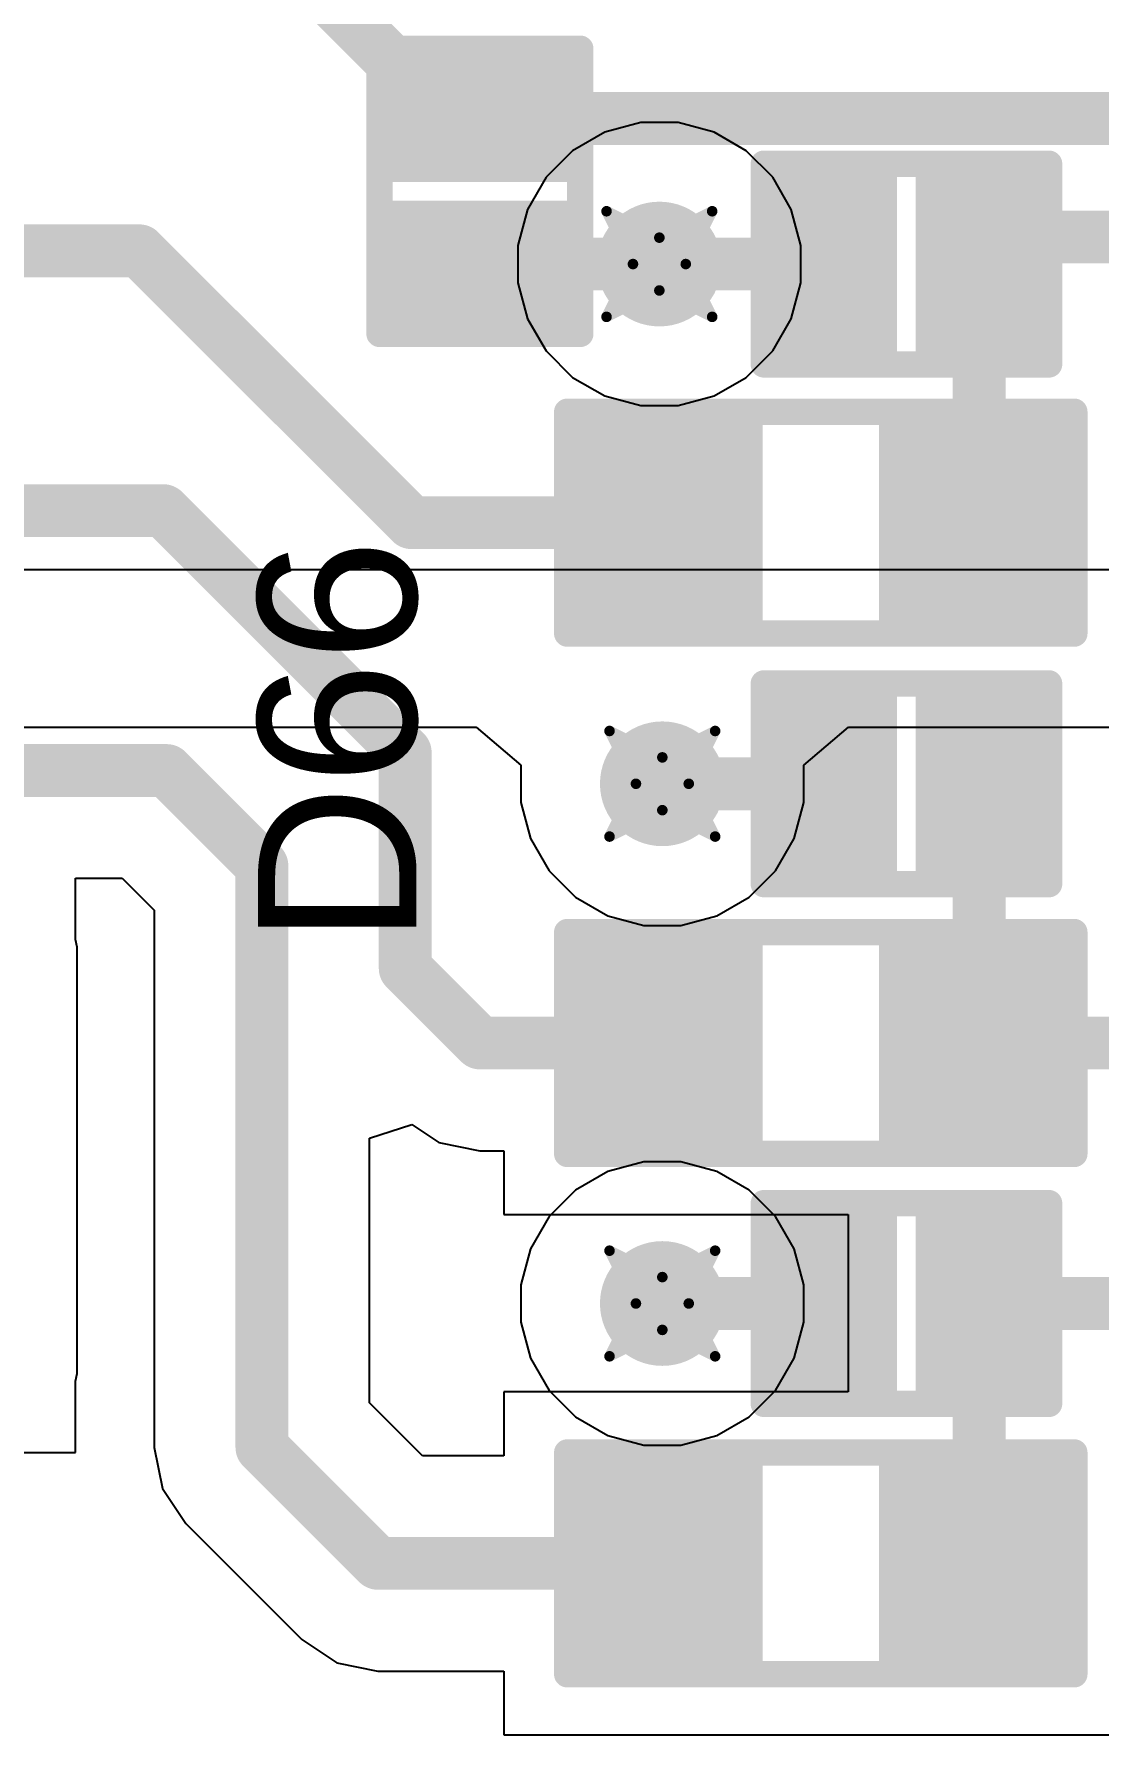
# Model space of a CAD drawing. Header units: inches. Extents: x -36 to 349, y -11 to 240.
# Drawn here: x 1.4 to 6.52, y 58.73 to 66.92 of the extents above; entities that cross this region are included whole.
import ezdxf

# ---------------------------------------------------------------- set-up
doc = ezdxf.new("R2010")
doc.units = ezdxf.units.IN
for name, color, linetype in [('Bottom Layer', 5, 'Continuous'), ('Drill Drawing', 1, 'Continuous'), ('Layer 1', 16, 'Continuous'), ('Layer 2', 76, 'Continuous'), ('Top Layer', 1, 'Continuous'), ('Top Overlay', 2, 'Continuous'), ('Top Paste', 8, 'Continuous'), ('Top Solder', 216, 'Continuous'), ('Via Holes', 16, 'Continuous')]:
    doc.layers.add(name, color=color, linetype=linetype)
doc.styles.add('Arial', font='', dxfattribs={"height": 0.2})
doc.styles.get('Arial').set_extended_font_data('Arial')

# ---------------------------------------------------------------- blocks, each defined once
blk = doc.blocks.new('R___0603_83')
at = {"layer": 'Top Layer'}
for points in [[(-0.381, 0.4445), (-0.381, -0.4445), (-1.143, -0.4445), (-1.143, 0.4445)], [(1.143, 0.4445), (1.143, -0.4445), (0.381, -0.4445), (0.381, 0.4445)]]:
    blk.add_hatch(color=1, dxfattribs=at).paths.add_polyline_path(points)
at = {"layer": 'Top Paste'}
for points in [[(-0.381, 0.4445), (-0.381, -0.4445), (-1.143, -0.4445), (-1.143, 0.4445)], [(1.143, 0.4445), (1.143, -0.4445), (0.381, -0.4445), (0.381, 0.4445)]]:
    blk.add_hatch(color=8, dxfattribs=at).paths.add_polyline_path(points)
at = {"layer": 'Top Solder'}
for points in [[(-0.2794, 0.5461), (-0.2794, -0.5461), (-1.2446, -0.5461), (-1.2446, 0.5461)], [(1.2446, 0.5461), (1.2446, -0.5461), (0.2794, -0.5461), (0.2794, 0.5461)]]:
    blk.add_hatch(color=216, dxfattribs=at).paths.add_polyline_path(points)
at = {"layer": 'Top Overlay'}
for points in [[(-1.2192, 0.5334, 0.127, 0.127, 0), (-1.2192, -0.5334, 0.127, 0.127, 0)], [(1.2192, 0.5334, 0.127, 0.127, 0), (-1.2192, 0.5334, 0.127, 0.127, 0)], [(1.2192, 0.5334, 0.127, 0.127, 0), (1.2192, -0.5334, 0.127, 0.127, 0)], [(1.2192, -0.5334, 0.127, 0.127, 0), (-1.2192, -0.5334, 0.127, 0.127, 0)]]:
    blk.add_lwpolyline(points, format="xyseb", dxfattribs=at)
for points in [[(-1.251, 0.5334, 0.0635, 0.0635, 1), (-1.1874, 0.5334, 0.0635, 0.0635, 1)], [(-1.251, 0.5334, 0.0635, 0.0635, 1), (-1.1874, 0.5334, 0.0635, 0.0635, 1)], [(1.1874, 0.5334, 0.0635, 0.0635, 1), (1.251, 0.5334, 0.0635, 0.0635, 1)], [(1.1874, 0.5334, 0.0635, 0.0635, 1), (1.251, 0.5334, 0.0635, 0.0635, 1)], [(-1.251, -0.5334, 0.0635, 0.0635, 1), (-1.1874, -0.5334, 0.0635, 0.0635, 1)], [(-1.251, -0.5334, 0.0635, 0.0635, 1), (-1.1874, -0.5334, 0.0635, 0.0635, 1)], [(1.1874, -0.5334, 0.0635, 0.0635, 1), (1.251, -0.5334, 0.0635, 0.0635, 1)], [(1.1874, -0.5334, 0.0635, 0.0635, 1), (1.251, -0.5334, 0.0635, 0.0635, 1)]]:
    blk.add_lwpolyline(points, format="xyseb", close=True, dxfattribs=at)
blk = doc.blocks.new('R___0603_84')
at = {"layer": 'Top Layer'}
for points in [[(-0.381, 0.4445), (-0.381, -0.4445), (-1.143, -0.4445), (-1.143, 0.4445)], [(1.143, 0.4445), (1.143, -0.4445), (0.381, -0.4445), (0.381, 0.4445)]]:
    blk.add_hatch(color=1, dxfattribs=at).paths.add_polyline_path(points)
at = {"layer": 'Top Paste'}
for points in [[(-0.381, 0.4445), (-0.381, -0.4445), (-1.143, -0.4445), (-1.143, 0.4445)], [(1.143, 0.4445), (1.143, -0.4445), (0.381, -0.4445), (0.381, 0.4445)]]:
    blk.add_hatch(color=8, dxfattribs=at).paths.add_polyline_path(points)
at = {"layer": 'Top Solder'}
for points in [[(-0.2794, 0.5461), (-0.2794, -0.5461), (-1.2446, -0.5461), (-1.2446, 0.5461)], [(1.2446, 0.5461), (1.2446, -0.5461), (0.2794, -0.5461), (0.2794, 0.5461)]]:
    blk.add_hatch(color=216, dxfattribs=at).paths.add_polyline_path(points)
at = {"layer": 'Top Overlay'}
for points in [[(-1.2192, 0.5334, 0.127, 0.127, 0), (-1.2192, -0.5334, 0.127, 0.127, 0)], [(1.2192, 0.5334, 0.127, 0.127, 0), (-1.2192, 0.5334, 0.127, 0.127, 0)], [(1.2192, 0.5334, 0.127, 0.127, 0), (1.2192, -0.5334, 0.127, 0.127, 0)], [(1.2192, -0.5334, 0.127, 0.127, 0), (-1.2192, -0.5334, 0.127, 0.127, 0)]]:
    blk.add_lwpolyline(points, format="xyseb", dxfattribs=at)
for points in [[(-1.251, 0.5334, 0.0635, 0.0635, 1), (-1.1874, 0.5334, 0.0635, 0.0635, 1)], [(-1.251, 0.5334, 0.0635, 0.0635, 1), (-1.1874, 0.5334, 0.0635, 0.0635, 1)], [(1.1874, 0.5334, 0.0635, 0.0635, 1), (1.251, 0.5334, 0.0635, 0.0635, 1)], [(1.1874, 0.5334, 0.0635, 0.0635, 1), (1.251, 0.5334, 0.0635, 0.0635, 1)], [(-1.251, -0.5334, 0.0635, 0.0635, 1), (-1.1874, -0.5334, 0.0635, 0.0635, 1)], [(-1.251, -0.5334, 0.0635, 0.0635, 1), (-1.1874, -0.5334, 0.0635, 0.0635, 1)], [(1.1874, -0.5334, 0.0635, 0.0635, 1), (1.251, -0.5334, 0.0635, 0.0635, 1)], [(1.1874, -0.5334, 0.0635, 0.0635, 1), (1.251, -0.5334, 0.0635, 0.0635, 1)]]:
    blk.add_lwpolyline(points, format="xyseb", close=True, dxfattribs=at)
blk = doc.blocks.new('R___0603_85')
at = {"layer": 'Top Layer'}
for points in [[(-0.381, 0.4445), (-0.381, -0.4445), (-1.143, -0.4445), (-1.143, 0.4445)], [(1.143, 0.4445), (1.143, -0.4445), (0.381, -0.4445), (0.381, 0.4445)]]:
    blk.add_hatch(color=1, dxfattribs=at).paths.add_polyline_path(points)
at = {"layer": 'Top Paste'}
for points in [[(-0.381, 0.4445), (-0.381, -0.4445), (-1.143, -0.4445), (-1.143, 0.4445)], [(1.143, 0.4445), (1.143, -0.4445), (0.381, -0.4445), (0.381, 0.4445)]]:
    blk.add_hatch(color=8, dxfattribs=at).paths.add_polyline_path(points)
at = {"layer": 'Top Solder'}
for points in [[(-0.2794, 0.5461), (-0.2794, -0.5461), (-1.2446, -0.5461), (-1.2446, 0.5461)], [(1.2446, 0.5461), (1.2446, -0.5461), (0.2794, -0.5461), (0.2794, 0.5461)]]:
    blk.add_hatch(color=216, dxfattribs=at).paths.add_polyline_path(points)
at = {"layer": 'Top Overlay'}
for points in [[(-1.2192, 0.5334, 0.127, 0.127, 0), (-1.2192, -0.5334, 0.127, 0.127, 0)], [(1.2192, 0.5334, 0.127, 0.127, 0), (-1.2192, 0.5334, 0.127, 0.127, 0)], [(1.2192, 0.5334, 0.127, 0.127, 0), (1.2192, -0.5334, 0.127, 0.127, 0)], [(1.2192, -0.5334, 0.127, 0.127, 0), (-1.2192, -0.5334, 0.127, 0.127, 0)]]:
    blk.add_lwpolyline(points, format="xyseb", dxfattribs=at)
for points in [[(-1.251, 0.5334, 0.0635, 0.0635, 1), (-1.1874, 0.5334, 0.0635, 0.0635, 1)], [(-1.251, 0.5334, 0.0635, 0.0635, 1), (-1.1874, 0.5334, 0.0635, 0.0635, 1)], [(1.1874, 0.5334, 0.0635, 0.0635, 1), (1.251, 0.5334, 0.0635, 0.0635, 1)], [(1.1874, 0.5334, 0.0635, 0.0635, 1), (1.251, 0.5334, 0.0635, 0.0635, 1)], [(-1.251, -0.5334, 0.0635, 0.0635, 1), (-1.1874, -0.5334, 0.0635, 0.0635, 1)], [(-1.251, -0.5334, 0.0635, 0.0635, 1), (-1.1874, -0.5334, 0.0635, 0.0635, 1)], [(1.1874, -0.5334, 0.0635, 0.0635, 1), (1.251, -0.5334, 0.0635, 0.0635, 1)], [(1.1874, -0.5334, 0.0635, 0.0635, 1), (1.251, -0.5334, 0.0635, 0.0635, 1)]]:
    blk.add_lwpolyline(points, format="xyseb", close=True, dxfattribs=at)
blk = doc.blocks.new('SOD_882_B__D___________124')
at = {"layer": 'Top Layer'}
for points in [[(-0.1, -0.4), (-0.6, -0.4), (-0.6, 0.4), (-0.1, 0.4)], [(0.6, -0.4), (0.1, -0.4), (0.1, 0.4), (0.6, 0.4)]]:
    blk.add_hatch(color=1, dxfattribs=at).paths.add_polyline_path(points)
at = {"layer": 'Top Paste'}
for points in [[(-0.1, -0.4), (-0.6, -0.4), (-0.6, 0.4), (-0.1, 0.4)], [(0.6, -0.4), (0.1, -0.4), (0.1, 0.4), (0.6, 0.4)]]:
    blk.add_hatch(color=8, dxfattribs=at).paths.add_polyline_path(points)
at = {"layer": 'Top Solder'}
for points in [[(-0.045, -0.455), (-0.655, -0.455), (-0.655, 0.455), (-0.045, 0.455)], [(0.655, -0.455), (0.045, -0.455), (0.045, 0.455), (0.655, 0.455)]]:
    blk.add_hatch(color=216, dxfattribs=at).paths.add_polyline_path(points)
at = {"layer": 'Top Overlay'}
for points in [[(-0.6858, 0.4826, 0.127, 0.127, 0), (0.6858, 0.4826, 0.127, 0.127, 0)], [(-0.6858, -0.4826, 0.127, 0.127, 0), (-0.6858, 0.4826, 0.127, 0.127, 0)], [(0.6858, -0.4826, 0.127, 0.127, 0), (0.6858, 0.4826, 0.127, 0.127, 0)], [(-0.6858, -0.4826, 0.127, 0.127, 0), (0.6858, -0.4826, 0.127, 0.127, 0)]]:
    blk.add_lwpolyline(points, format="xyseb", dxfattribs=at)
for points in [[(-0.7176, 0.4826, 0.0635, 0.0635, 1), (-0.6541, 0.4826, 0.0635, 0.0635, 1)], [(-0.7176, 0.4826, 0.0635, 0.0635, 1), (-0.6541, 0.4826, 0.0635, 0.0635, 1)], [(0.654, 0.4826, 0.0635, 0.0635, 1), (0.7175, 0.4826, 0.0635, 0.0635, 1)], [(0.654, 0.4826, 0.0635, 0.0635, 1), (0.7175, 0.4826, 0.0635, 0.0635, 1)], [(-0.7176, -0.4826, 0.0635, 0.0635, 1), (-0.6541, -0.4826, 0.0635, 0.0635, 1)], [(-0.7176, -0.4826, 0.0635, 0.0635, 1), (-0.6541, -0.4826, 0.0635, 0.0635, 1)], [(0.654, -0.4826, 0.0635, 0.0635, 1), (0.7175, -0.4826, 0.0635, 0.0635, 1)], [(0.654, -0.4826, 0.0635, 0.0635, 1), (0.7175, -0.4826, 0.0635, 0.0635, 1)]]:
    blk.add_lwpolyline(points, format="xyseb", close=True, dxfattribs=at)
blk = doc.blocks.new('SOD_882_B__D___________125')
at = {"layer": 'Top Layer'}
for points in [[(-0.1, -0.4), (-0.6, -0.4), (-0.6, 0.4), (-0.1, 0.4)], [(0.6, -0.4), (0.1, -0.4), (0.1, 0.4), (0.6, 0.4)]]:
    blk.add_hatch(color=1, dxfattribs=at).paths.add_polyline_path(points)
at = {"layer": 'Top Paste'}
for points in [[(-0.1, -0.4), (-0.6, -0.4), (-0.6, 0.4), (-0.1, 0.4)], [(0.6, -0.4), (0.1, -0.4), (0.1, 0.4), (0.6, 0.4)]]:
    blk.add_hatch(color=8, dxfattribs=at).paths.add_polyline_path(points)
at = {"layer": 'Top Solder'}
for points in [[(-0.045, -0.455), (-0.655, -0.455), (-0.655, 0.455), (-0.045, 0.455)], [(0.655, -0.455), (0.045, -0.455), (0.045, 0.455), (0.655, 0.455)]]:
    blk.add_hatch(color=216, dxfattribs=at).paths.add_polyline_path(points)
at = {"layer": 'Top Overlay'}
for points in [[(-0.6858, 0.4826, 0.127, 0.127, 0), (0.6858, 0.4826, 0.127, 0.127, 0)], [(-0.6858, -0.4826, 0.127, 0.127, 0), (-0.6858, 0.4826, 0.127, 0.127, 0)], [(0.6858, -0.4826, 0.127, 0.127, 0), (0.6858, 0.4826, 0.127, 0.127, 0)], [(-0.6858, -0.4826, 0.127, 0.127, 0), (0.6858, -0.4826, 0.127, 0.127, 0)]]:
    blk.add_lwpolyline(points, format="xyseb", dxfattribs=at)
for points in [[(-0.7176, 0.4826, 0.0635, 0.0635, 1), (-0.6541, 0.4826, 0.0635, 0.0635, 1)], [(-0.7176, 0.4826, 0.0635, 0.0635, 1), (-0.6541, 0.4826, 0.0635, 0.0635, 1)], [(0.654, 0.4826, 0.0635, 0.0635, 1), (0.7175, 0.4826, 0.0635, 0.0635, 1)], [(0.654, 0.4826, 0.0635, 0.0635, 1), (0.7175, 0.4826, 0.0635, 0.0635, 1)], [(-0.7176, -0.4826, 0.0635, 0.0635, 1), (-0.6541, -0.4826, 0.0635, 0.0635, 1)], [(-0.7176, -0.4826, 0.0635, 0.0635, 1), (-0.6541, -0.4826, 0.0635, 0.0635, 1)], [(0.654, -0.4826, 0.0635, 0.0635, 1), (0.7175, -0.4826, 0.0635, 0.0635, 1)], [(0.654, -0.4826, 0.0635, 0.0635, 1), (0.7175, -0.4826, 0.0635, 0.0635, 1)]]:
    blk.add_lwpolyline(points, format="xyseb", close=True, dxfattribs=at)
blk = doc.blocks.new('SOD_882_B__D___________126')
at = {"layer": 'Top Layer'}
for points in [[(-0.1, -0.4), (-0.6, -0.4), (-0.6, 0.4), (-0.1, 0.4)], [(0.6, -0.4), (0.1, -0.4), (0.1, 0.4), (0.6, 0.4)]]:
    blk.add_hatch(color=1, dxfattribs=at).paths.add_polyline_path(points)
at = {"layer": 'Top Paste'}
for points in [[(-0.1, -0.4), (-0.6, -0.4), (-0.6, 0.4), (-0.1, 0.4)], [(0.6, -0.4), (0.1, -0.4), (0.1, 0.4), (0.6, 0.4)]]:
    blk.add_hatch(color=8, dxfattribs=at).paths.add_polyline_path(points)
at = {"layer": 'Top Solder'}
for points in [[(-0.045, -0.455), (-0.655, -0.455), (-0.655, 0.455), (-0.045, 0.455)], [(0.655, -0.455), (0.045, -0.455), (0.045, 0.455), (0.655, 0.455)]]:
    blk.add_hatch(color=216, dxfattribs=at).paths.add_polyline_path(points)
at = {"layer": 'Top Overlay'}
for points in [[(-0.6858, 0.4826, 0.127, 0.127, 0), (0.6858, 0.4826, 0.127, 0.127, 0)], [(-0.6858, -0.4826, 0.127, 0.127, 0), (-0.6858, 0.4826, 0.127, 0.127, 0)], [(0.6858, -0.4826, 0.127, 0.127, 0), (0.6858, 0.4826, 0.127, 0.127, 0)], [(-0.6858, -0.4826, 0.127, 0.127, 0), (0.6858, -0.4826, 0.127, 0.127, 0)]]:
    blk.add_lwpolyline(points, format="xyseb", dxfattribs=at)
for points in [[(-0.7176, 0.4826, 0.0635, 0.0635, 1), (-0.6541, 0.4826, 0.0635, 0.0635, 1)], [(-0.7176, 0.4826, 0.0635, 0.0635, 1), (-0.6541, 0.4826, 0.0635, 0.0635, 1)], [(0.654, 0.4826, 0.0635, 0.0635, 1), (0.7175, 0.4826, 0.0635, 0.0635, 1)], [(0.654, 0.4826, 0.0635, 0.0635, 1), (0.7175, 0.4826, 0.0635, 0.0635, 1)], [(-0.7176, -0.4826, 0.0635, 0.0635, 1), (-0.6541, -0.4826, 0.0635, 0.0635, 1)], [(-0.7176, -0.4826, 0.0635, 0.0635, 1), (-0.6541, -0.4826, 0.0635, 0.0635, 1)], [(0.654, -0.4826, 0.0635, 0.0635, 1), (0.7175, -0.4826, 0.0635, 0.0635, 1)], [(0.654, -0.4826, 0.0635, 0.0635, 1), (0.7175, -0.4826, 0.0635, 0.0635, 1)]]:
    blk.add_lwpolyline(points, format="xyseb", close=True, dxfattribs=at)
blk = doc.blocks.new('SOD_882_B__D___________127')
at = {"layer": 'Top Layer'}
for points in [[(-0.1, -0.4), (-0.6, -0.4), (-0.6, 0.4), (-0.1, 0.4)], [(0.6, -0.4), (0.1, -0.4), (0.1, 0.4), (0.6, 0.4)]]:
    blk.add_hatch(color=1, dxfattribs=at).paths.add_polyline_path(points)
at = {"layer": 'Top Paste'}
for points in [[(-0.1, -0.4), (-0.6, -0.4), (-0.6, 0.4), (-0.1, 0.4)], [(0.6, -0.4), (0.1, -0.4), (0.1, 0.4), (0.6, 0.4)]]:
    blk.add_hatch(color=8, dxfattribs=at).paths.add_polyline_path(points)
at = {"layer": 'Top Solder'}
for points in [[(-0.045, -0.455), (-0.655, -0.455), (-0.655, 0.455), (-0.045, 0.455)], [(0.655, -0.455), (0.045, -0.455), (0.045, 0.455), (0.655, 0.455)]]:
    blk.add_hatch(color=216, dxfattribs=at).paths.add_polyline_path(points)
at = {"layer": 'Top Overlay'}
for points in [[(-0.6858, 0.4826, 0.127, 0.127, 0), (0.6858, 0.4826, 0.127, 0.127, 0)], [(-0.6858, 0.4826, 0.127, 0.127, 0), (-0.6858, -0.4826, 0.127, 0.127, 0)], [(0.6858, 0.4826, 0.127, 0.127, 0), (0.6858, -0.4826, 0.127, 0.127, 0)], [(-0.6858, -0.4826, 0.127, 0.127, 0), (0.6858, -0.4826, 0.127, 0.127, 0)]]:
    blk.add_lwpolyline(points, format="xyseb", dxfattribs=at)
for points in [[(-0.7176, 0.4826, 0.0635, 0.0635, 1), (-0.6541, 0.4826, 0.0635, 0.0635, 1)], [(-0.7176, 0.4826, 0.0635, 0.0635, 1), (-0.6541, 0.4826, 0.0635, 0.0635, 1)], [(0.654, 0.4826, 0.0635, 0.0635, 1), (0.7175, 0.4826, 0.0635, 0.0635, 1)], [(0.654, 0.4826, 0.0635, 0.0635, 1), (0.7175, 0.4826, 0.0635, 0.0635, 1)], [(-0.7176, -0.4826, 0.0635, 0.0635, 1), (-0.6541, -0.4826, 0.0635, 0.0635, 1)], [(-0.7176, -0.4826, 0.0635, 0.0635, 1), (-0.6541, -0.4826, 0.0635, 0.0635, 1)], [(0.654, -0.4826, 0.0635, 0.0635, 1), (0.7175, -0.4826, 0.0635, 0.0635, 1)], [(0.654, -0.4826, 0.0635, 0.0635, 1), (0.7175, -0.4826, 0.0635, 0.0635, 1)]]:
    blk.add_lwpolyline(points, format="xyseb", close=True, dxfattribs=at)

msp = doc.modelspace()

# ---------------------------------------------------------------- hatches: boundary and pattern name
at = {"layer": 'Bottom Layer'}
h = msp.add_hatch(color=5, dxfattribs=at)
edge = h.paths.add_edge_path()
edge.add_arc((4.4032, 65.8096), 0.3, 0, 360)
h = msp.add_hatch(color=5, dxfattribs=at)
edge = h.paths.add_edge_path()
edge.add_arc((4.4175, 63.3096), 0.3, 0, 360)
h = msp.add_hatch(color=5, dxfattribs=at)
edge = h.paths.add_edge_path()
edge.add_arc((4.4175, 60.8096), 0.3, 0, 360)
at = {"layer": 'Layer 1'}
h = msp.add_hatch(color=16, dxfattribs=at)
edge = h.paths.add_edge_path()
edge.add_arc((4.4032, 65.8096), 0.3, 0, 360)
h = msp.add_hatch(color=16, dxfattribs=at)
edge = h.paths.add_edge_path()
edge.add_arc((4.4175, 63.3096), 0.3, 0, 360)
h = msp.add_hatch(color=16, dxfattribs=at)
edge = h.paths.add_edge_path()
edge.add_arc((4.4175, 60.8096), 0.3, 0, 360)
at = {"layer": 'Layer 2'}
h = msp.add_hatch(color=76, dxfattribs=at)
edge = h.paths.add_edge_path()
edge.add_arc((4.4032, 65.8096), 0.3, 0, 360)
h = msp.add_hatch(color=76, dxfattribs=at)
edge = h.paths.add_edge_path()
edge.add_arc((4.4175, 63.3096), 0.3, 0, 360)
h = msp.add_hatch(color=76, dxfattribs=at)
edge = h.paths.add_edge_path()
edge.add_arc((4.4175, 60.8096), 0.3, 0, 360)
at = {"layer": 'Top Layer'}
h = msp.add_hatch(color=1, dxfattribs=at)
edge = h.paths.add_edge_path()
edge.add_arc((4.4032, 65.8096), 0.3, 0, 360)
h = msp.add_hatch(color=1, dxfattribs=at)
edge = h.paths.add_edge_path()
edge.add_arc((4.4175, 63.3096), 0.3, 0, 360)
h = msp.add_hatch(color=1, dxfattribs=at)
edge = h.paths.add_edge_path()
edge.add_arc((4.4175, 60.8096), 0.3, 0, 360)
at = {"layer": 'Via Holes'}
h = msp.add_hatch(color=7, dxfattribs=at)
edge = h.paths.add_edge_path()
edge.add_arc((4.4032, 65.8096), 0.15, 0, 360)
h = msp.add_hatch(color=7, dxfattribs=at)
edge = h.paths.add_edge_path()
edge.add_arc((4.4175, 63.3096), 0.15, 0, 360)
h = msp.add_hatch(color=7, dxfattribs=at)
edge = h.paths.add_edge_path()
edge.add_arc((4.4175, 60.8096), 0.15, 0, 360)

# ---------------------------------------------------------------- linework, layer by layer
at = {"layer": 'Drill Drawing'}
for points in [[(4.1492, 66.0636, 0.0508, 0.0508, 0), (4.4032, 65.9366, 0.0508, 0.0508, 0)], [(4.1492, 66.0636, 0.0508, 0.0508, 0), (4.2762, 65.8096, 0.0508, 0.0508, 0)], [(4.4032, 65.9366, 0.0508, 0.0508, 0), (4.6572, 66.0636, 0.0508, 0.0508, 0)], [(4.5302, 65.8096, 0.0508, 0.0508, 0), (4.6572, 66.0636, 0.0508, 0.0508, 0)], [(4.1492, 65.5556, 0.0508, 0.0508, 0), (4.2762, 65.8096, 0.0508, 0.0508, 0)], [(4.5302, 65.8096, 0.0508, 0.0508, 0), (4.6572, 65.5556, 0.0508, 0.0508, 0)], [(4.1492, 65.5556, 0.0508, 0.0508, 0), (4.4032, 65.6826, 0.0508, 0.0508, 0)], [(4.4032, 65.6826, 0.0508, 0.0508, 0), (4.6572, 65.5556, 0.0508, 0.0508, 0)], [(4.1635, 63.5636, 0.0508, 0.0508, 0), (4.4175, 63.4366, 0.0508, 0.0508, 0)], [(4.1635, 63.5636, 0.0508, 0.0508, 0), (4.2905, 63.3096, 0.0508, 0.0508, 0)], [(4.4175, 63.4366, 0.0508, 0.0508, 0), (4.6715, 63.5636, 0.0508, 0.0508, 0)], [(4.5445, 63.3096, 0.0508, 0.0508, 0), (4.6715, 63.5636, 0.0508, 0.0508, 0)], [(4.1635, 63.0556, 0.0508, 0.0508, 0), (4.2905, 63.3096, 0.0508, 0.0508, 0)], [(4.5445, 63.3096, 0.0508, 0.0508, 0), (4.6715, 63.0556, 0.0508, 0.0508, 0)], [(4.1635, 63.0556, 0.0508, 0.0508, 0), (4.4175, 63.1826, 0.0508, 0.0508, 0)], [(4.4175, 63.1826, 0.0508, 0.0508, 0), (4.6715, 63.0556, 0.0508, 0.0508, 0)], [(4.1635, 61.0636, 0.0508, 0.0508, 0), (4.4175, 60.9366, 0.0508, 0.0508, 0)], [(4.1635, 61.0636, 0.0508, 0.0508, 0), (4.2905, 60.8096, 0.0508, 0.0508, 0)], [(4.4175, 60.9366, 0.0508, 0.0508, 0), (4.6715, 61.0636, 0.0508, 0.0508, 0)], [(4.5445, 60.8096, 0.0508, 0.0508, 0), (4.6715, 61.0636, 0.0508, 0.0508, 0)], [(4.1635, 60.5556, 0.0508, 0.0508, 0), (4.2905, 60.8096, 0.0508, 0.0508, 0)], [(4.5445, 60.8096, 0.0508, 0.0508, 0), (4.6715, 60.5556, 0.0508, 0.0508, 0)], [(4.1635, 60.5556, 0.0508, 0.0508, 0), (4.4175, 60.6826, 0.0508, 0.0508, 0)], [(4.4175, 60.6826, 0.0508, 0.0508, 0), (4.6715, 60.5556, 0.0508, 0.0508, 0)]]:
    msp.add_lwpolyline(points, format="xyseb", dxfattribs=at)
for points in [[(4.1365, 66.0636, 0.0254, 0.0254, 1), (4.1619, 66.0636, 0.0254, 0.0254, 1)], [(4.1365, 66.0636, 0.0254, 0.0254, 1), (4.1619, 66.0636, 0.0254, 0.0254, 1)], [(4.6445, 66.0636, 0.0254, 0.0254, 1), (4.6699, 66.0636, 0.0254, 0.0254, 1)], [(4.6445, 66.0636, 0.0254, 0.0254, 1), (4.6699, 66.0636, 0.0254, 0.0254, 1)], [(4.3905, 65.9366, 0.0254, 0.0254, 1), (4.4159, 65.9366, 0.0254, 0.0254, 1)], [(4.3905, 65.9366, 0.0254, 0.0254, 1), (4.4159, 65.9366, 0.0254, 0.0254, 1)], [(4.2635, 65.8096, 0.0254, 0.0254, 1), (4.2889, 65.8096, 0.0254, 0.0254, 1)], [(4.2635, 65.8096, 0.0254, 0.0254, 1), (4.2889, 65.8096, 0.0254, 0.0254, 1)], [(4.5175, 65.8096, 0.0254, 0.0254, 1), (4.5429, 65.8096, 0.0254, 0.0254, 1)], [(4.5175, 65.8096, 0.0254, 0.0254, 1), (4.5429, 65.8096, 0.0254, 0.0254, 1)], [(4.3905, 65.6826, 0.0254, 0.0254, 1), (4.4159, 65.6826, 0.0254, 0.0254, 1)], [(4.3905, 65.6826, 0.0254, 0.0254, 1), (4.4159, 65.6826, 0.0254, 0.0254, 1)], [(4.1365, 65.5556, 0.0254, 0.0254, 1), (4.1619, 65.5556, 0.0254, 0.0254, 1)], [(4.1365, 65.5556, 0.0254, 0.0254, 1), (4.1619, 65.5556, 0.0254, 0.0254, 1)], [(4.6445, 65.5556, 0.0254, 0.0254, 1), (4.6699, 65.5556, 0.0254, 0.0254, 1)], [(4.6445, 65.5556, 0.0254, 0.0254, 1), (4.6699, 65.5556, 0.0254, 0.0254, 1)], [(4.1508, 63.5636, 0.0254, 0.0254, 1), (4.1762, 63.5636, 0.0254, 0.0254, 1)], [(4.1508, 63.5636, 0.0254, 0.0254, 1), (4.1762, 63.5636, 0.0254, 0.0254, 1)], [(4.6588, 63.5636, 0.0254, 0.0254, 1), (4.6842, 63.5636, 0.0254, 0.0254, 1)], [(4.6588, 63.5636, 0.0254, 0.0254, 1), (4.6842, 63.5636, 0.0254, 0.0254, 1)], [(4.4048, 63.4366, 0.0254, 0.0254, 1), (4.4302, 63.4366, 0.0254, 0.0254, 1)], [(4.4048, 63.4366, 0.0254, 0.0254, 1), (4.4302, 63.4366, 0.0254, 0.0254, 1)], [(4.2778, 63.3096, 0.0254, 0.0254, 1), (4.3032, 63.3096, 0.0254, 0.0254, 1)], [(4.2778, 63.3096, 0.0254, 0.0254, 1), (4.3032, 63.3096, 0.0254, 0.0254, 1)], [(4.5318, 63.3096, 0.0254, 0.0254, 1), (4.5572, 63.3096, 0.0254, 0.0254, 1)], [(4.5318, 63.3096, 0.0254, 0.0254, 1), (4.5572, 63.3096, 0.0254, 0.0254, 1)], [(4.4048, 63.1826, 0.0254, 0.0254, 1), (4.4302, 63.1826, 0.0254, 0.0254, 1)], [(4.4048, 63.1826, 0.0254, 0.0254, 1), (4.4302, 63.1826, 0.0254, 0.0254, 1)], [(4.1508, 63.0556, 0.0254, 0.0254, 1), (4.1762, 63.0556, 0.0254, 0.0254, 1)], [(4.1508, 63.0556, 0.0254, 0.0254, 1), (4.1762, 63.0556, 0.0254, 0.0254, 1)], [(4.6588, 63.0556, 0.0254, 0.0254, 1), (4.6842, 63.0556, 0.0254, 0.0254, 1)], [(4.6588, 63.0556, 0.0254, 0.0254, 1), (4.6842, 63.0556, 0.0254, 0.0254, 1)], [(4.1508, 61.0636, 0.0254, 0.0254, 1), (4.1762, 61.0636, 0.0254, 0.0254, 1)], [(4.1508, 61.0636, 0.0254, 0.0254, 1), (4.1762, 61.0636, 0.0254, 0.0254, 1)], [(4.6588, 61.0636, 0.0254, 0.0254, 1), (4.6842, 61.0636, 0.0254, 0.0254, 1)], [(4.6588, 61.0636, 0.0254, 0.0254, 1), (4.6842, 61.0636, 0.0254, 0.0254, 1)], [(4.4048, 60.9366, 0.0254, 0.0254, 1), (4.4302, 60.9366, 0.0254, 0.0254, 1)], [(4.4048, 60.9366, 0.0254, 0.0254, 1), (4.4302, 60.9366, 0.0254, 0.0254, 1)], [(4.2778, 60.8096, 0.0254, 0.0254, 1), (4.3032, 60.8096, 0.0254, 0.0254, 1)], [(4.2778, 60.8096, 0.0254, 0.0254, 1), (4.3032, 60.8096, 0.0254, 0.0254, 1)], [(4.5318, 60.8096, 0.0254, 0.0254, 1), (4.5572, 60.8096, 0.0254, 0.0254, 1)], [(4.5318, 60.8096, 0.0254, 0.0254, 1), (4.5572, 60.8096, 0.0254, 0.0254, 1)], [(4.4048, 60.6826, 0.0254, 0.0254, 1), (4.4302, 60.6826, 0.0254, 0.0254, 1)], [(4.4048, 60.6826, 0.0254, 0.0254, 1), (4.4302, 60.6826, 0.0254, 0.0254, 1)], [(4.1508, 60.5556, 0.0254, 0.0254, 1), (4.1762, 60.5556, 0.0254, 0.0254, 1)], [(4.1508, 60.5556, 0.0254, 0.0254, 1), (4.1762, 60.5556, 0.0254, 0.0254, 1)], [(4.6588, 60.5556, 0.0254, 0.0254, 1), (4.6842, 60.5556, 0.0254, 0.0254, 1)], [(4.6588, 60.5556, 0.0254, 0.0254, 1), (4.6842, 60.5556, 0.0254, 0.0254, 1)]]:
    msp.add_lwpolyline(points, format="xyseb", close=True, dxfattribs=at)
at = {"layer": 'Layer 2'}
for p, q in [((4.1403, 66.4442), (3.9851, 66.3545)), ((4.3135, 66.4906), (4.1403, 66.4442)), ((4.4929, 66.4906), (4.3135, 66.4906)), ((4.6661, 66.4442), (4.4929, 66.4906)), ((4.8213, 66.3545), (4.6661, 66.4442)), ((3.9851, 66.3545), (3.8583, 66.2278)), ((4.9481, 66.2278), (4.8213, 66.3545)), ((3.8583, 66.2278), (3.7686, 66.0725)), ((5.0378, 66.0725), (4.9481, 66.2278)), ((3.7686, 66.0725), (3.7222, 65.8993)), ((5.0842, 65.8993), (5.0378, 66.0725)), ((3.7222, 65.8993), (3.7222, 65.72)), ((5.0842, 65.72), (5.0842, 65.8993)), ((3.7222, 65.72), (3.7686, 65.5467)), ((5.0378, 65.5467), (5.0842, 65.72)), ((3.7686, 65.5467), (3.8583, 65.3915)), ((4.9481, 65.3915), (5.0378, 65.5467)), ((3.8583, 65.3915), (3.9851, 65.2647)), ((4.8213, 65.2647), (4.9481, 65.3915)), ((3.9851, 65.2647), (4.1403, 65.175)), ((4.6661, 65.175), (4.8213, 65.2647)), ((4.1403, 65.175), (4.3135, 65.1286)), ((4.4929, 65.1286), (4.6661, 65.175)), ((4.3135, 65.1286), (4.4929, 65.1286)), ((23.6564, 64.3382), (0.5438, 64.3382)), ((1.1266, 63.5825), (3.5226, 63.5825)), ((3.5226, 63.5825), (3.7365, 63.3993)), ((5.0985, 63.3993), (5.3123, 63.5825)), ((5.3123, 63.5825), (22.9452, 63.5825)), ((3.7365, 63.3993), (3.7365, 63.22)), ((5.0985, 63.22), (5.0985, 63.3993)), ((3.7365, 63.22), (3.7829, 63.0468)), ((5.0521, 63.0468), (5.0985, 63.22)), ((3.7829, 63.0468), (3.8725, 62.8915)), ((4.9624, 62.8915), (5.0521, 63.0468)), ((3.8725, 62.8915), (3.9993, 62.7647)), ((4.8356, 62.7647), (4.9624, 62.8915)), ((3.9993, 62.7647), (4.1546, 62.675)), ((4.6803, 62.675), (4.8356, 62.7647)), ((4.1546, 62.675), (4.3278, 62.6286)), ((4.5071, 62.6286), (4.6803, 62.675)), ((4.3278, 62.6286), (4.5071, 62.6286)), ((4.3278, 61.4906), (4.1546, 61.4442)), ((4.5071, 61.4906), (4.3278, 61.4906)), ((4.6803, 61.4442), (4.5071, 61.4906)), ((4.1546, 61.4442), (3.9993, 61.3546)), ((4.8356, 61.3546), (4.6803, 61.4442)), ((3.9993, 61.3546), (3.8725, 61.2278)), ((4.9624, 61.2278), (4.8356, 61.3546)), ((3.8725, 61.2278), (3.7829, 61.0725)), ((5.0521, 61.0725), (4.9624, 61.2278)), ((3.7829, 61.0725), (3.7365, 60.8993)), ((5.0985, 60.8993), (5.0521, 61.0725)), ((3.7365, 60.8993), (3.7365, 60.72)), ((5.0985, 60.72), (5.0985, 60.8993)), ((3.7365, 60.72), (3.7829, 60.5468)), ((5.0521, 60.5468), (5.0985, 60.72)), ((3.7829, 60.5468), (3.8725, 60.3915)), ((4.9624, 60.3915), (5.0521, 60.5468)), ((3.8725, 60.3915), (3.9993, 60.2647)), ((4.8356, 60.2647), (4.9624, 60.3915)), ((3.9993, 60.2647), (4.1546, 60.175)), ((4.6803, 60.175), (4.8356, 60.2647)), ((4.1546, 60.175), (4.3278, 60.1286)), ((4.5071, 60.1286), (4.6803, 60.175)), ((4.3278, 60.1286), (4.5071, 60.1286))]:
    msp.add_line(p, q, dxfattribs=at)
at = {"layer": 'Top Layer'}
for p, q in [((1.5953, 62.5609), (1.5953, 62.8555)), ((1.5953, 62.8555), (1.8194, 62.8555)), ((1.8194, 62.8555), (1.9738, 62.7011)), ((1.9738, 62.7011), (1.9738, 60.1176)), ((1.6027, 62.5234), (1.5953, 62.5609)), ((1.6027, 60.4734), (1.6027, 62.5234)), ((3.0097, 61.6043), (3.2129, 61.6704)), ((3.2129, 61.6704), (3.3419, 61.5841)), ((3.0097, 60.3322), (3.0097, 61.6043)), ((3.3419, 61.5841), (3.5402, 61.5447)), ((3.5402, 61.5447), (3.6555, 61.5447)), ((3.6555, 61.5447), (3.6555, 61.2372)), ((3.6555, 61.2372), (5.3105, 61.2372)), ((5.3105, 61.2372), (5.3105, 60.3851)), ((1.5954, 60.4366), (1.6027, 60.4734)), ((1.5954, 60.0924), (1.5954, 60.4366)), ((5.3105, 60.3851), (3.6555, 60.3851)), ((3.6555, 60.3851), (3.6555, 60.0775)), ((3.2643, 60.0775), (3.0097, 60.3322)), ((1.2518, 60.0924), (1.5954, 60.0924)), ((1.9738, 60.1176), (2.0132, 59.9194)), ((3.6555, 60.0775), (3.2643, 60.0775)), ((2.0132, 59.9194), (2.1255, 59.7514)), ((2.1255, 59.7514), (2.6835, 59.1933)), ((2.6835, 59.1933), (2.8515, 59.0811)), ((2.8515, 59.0811), (3.0497, 59.0416)), ((3.0497, 59.0416), (3.6555, 59.0416)), ((3.6555, 59.0416), (3.6555, 58.7341)), ((3.6555, 58.7341), (6.7035, 58.7341))]:
    msp.add_line(p, q, dxfattribs=at)
for points in [[(2.7764, 67.1234, 0.254, 0.254, 0), (3.3902, 66.5096, 0.254, 0.254, 0)], [(3.3902, 66.5096, 0.254, 0.254, 0), (39.2475, 66.5096, 0.254, 0.254, 0)], [(5.9415, 65.8168, 0.254, 0.254, 0), (6.0645, 65.9398, 0.254, 0.254, 0)], [(6.0645, 65.9398, 0.254, 0.254, 0), (39.3671, 65.9398, 0.254, 0.254, 0)], [(0.4043, 65.8734, 0.254, 0.254, 0), (1.9028, 65.8734, 0.254, 0.254, 0)], [(1.9028, 65.8734, 0.254, 0.254, 0), (3.2105, 64.5657, 0.254, 0.254, 0)], [(3.5402, 65.8096, 0.254, 0.254, 0), (4.4032, 65.8096, 0.254, 0.254, 0)], [(4.4032, 65.8096, 0.254, 0.254, 0), (5.2415, 65.8096, 0.254, 0.254, 0)], [(5.9415, 64.5657, 0.254, 0.254, 0), (5.9415, 65.8168, 0.254, 0.254, 0)], [(0.4043, 64.6234, 0.254, 0.254, 0), (2.0184, 64.6234, 0.254, 0.254, 0)], [(2.0184, 64.6234, 0.254, 0.254, 0), (3.1809, 63.4609, 0.254, 0.254, 0)], [(3.2105, 64.5657, 0.254, 0.254, 0), (4.4175, 64.5657, 0.254, 0.254, 0)], [(3.1809, 62.4219, 0.254, 0.254, 0), (3.1809, 63.4609, 0.254, 0.254, 0)], [(0.4043, 63.3734, 0.254, 0.254, 0), (2.034, 63.3734, 0.254, 0.254, 0)], [(2.034, 63.3734, 0.254, 0.254, 0), (2.4917, 62.9157, 0.254, 0.254, 0)], [(4.4175, 63.3096, 0.254, 0.254, 0), (5.2415, 63.3096, 0.254, 0.254, 0)], [(5.9415, 62.0627, 0.254, 0.254, 0), (5.9415, 63.3096, 0.254, 0.254, 0)], [(2.4917, 60.1176, 0.254, 0.254, 0), (2.4917, 62.9157, 0.254, 0.254, 0)], [(3.1809, 62.4219, 0.254, 0.254, 0), (3.5402, 62.0627, 0.254, 0.254, 0)], [(3.5402, 62.0627, 0.254, 0.254, 0), (4.4175, 62.0627, 0.254, 0.254, 0)], [(5.9415, 62.0627, 0.254, 0.254, 0), (14.7007, 62.0627, 0.254, 0.254, 0)], [(4.4175, 60.8096, 0.254, 0.254, 0), (5.2415, 60.8096, 0.254, 0.254, 0)], [(5.9415, 60.8096, 0.254, 0.254, 0), (14.2604, 60.8096, 0.254, 0.254, 0)], [(5.9415, 59.5596, 0.254, 0.254, 0), (5.9415, 60.8096, 0.254, 0.254, 0)], [(2.4917, 60.1176, 0.254, 0.254, 0), (3.0497, 59.5596, 0.254, 0.254, 0)], [(3.0497, 59.5596, 0.254, 0.254, 0), (4.4175, 59.5596, 0.254, 0.254, 0)]]:
    msp.add_lwpolyline(points, format="xyseb", dxfattribs=at)
for points in [[(3.3267, 66.5096, 0.127, 0.127, 1), (3.4537, 66.5096, 0.127, 0.127, 1)], [(3.3267, 66.5096, 0.127, 0.127, 1), (3.4537, 66.5096, 0.127, 0.127, 1)], [(6.001, 65.9398, 0.127, 0.127, 1), (6.128, 65.9398, 0.127, 0.127, 1)], [(6.001, 65.9398, 0.127, 0.127, 1), (6.128, 65.9398, 0.127, 0.127, 1)], [(1.8393, 65.8734, 0.127, 0.127, 1), (1.9663, 65.8734, 0.127, 0.127, 1)], [(1.8393, 65.8734, 0.127, 0.127, 1), (1.9663, 65.8734, 0.127, 0.127, 1)], [(3.4767, 65.8096, 0.127, 0.127, 1), (3.6037, 65.8096, 0.127, 0.127, 1)], [(4.3397, 65.8096, 0.127, 0.127, 1), (4.4667, 65.8096, 0.127, 0.127, 1)], [(4.3397, 65.8096, 0.127, 0.127, 1), (4.4667, 65.8096, 0.127, 0.127, 1)], [(5.178, 65.8096, 0.127, 0.127, 1), (5.305, 65.8096, 0.127, 0.127, 1)], [(5.878, 65.8168, 0.127, 0.127, 1), (6.005, 65.8168, 0.127, 0.127, 1)], [(5.878, 65.8168, 0.127, 0.127, 1), (6.005, 65.8168, 0.127, 0.127, 1)], [(1.9549, 64.6234, 0.127, 0.127, 1), (2.0819, 64.6234, 0.127, 0.127, 1)], [(1.9549, 64.6234, 0.127, 0.127, 1), (2.0819, 64.6234, 0.127, 0.127, 1)], [(3.147, 64.5657, 0.127, 0.127, 1), (3.274, 64.5657, 0.127, 0.127, 1)], [(3.147, 64.5657, 0.127, 0.127, 1), (3.274, 64.5657, 0.127, 0.127, 1)], [(4.354, 64.5657, 0.127, 0.127, 1), (4.481, 64.5657, 0.127, 0.127, 1)], [(5.878, 64.5657, 0.127, 0.127, 1), (6.005, 64.5657, 0.127, 0.127, 1)], [(3.1174, 63.4609, 0.127, 0.127, 1), (3.2444, 63.4609, 0.127, 0.127, 1)], [(3.1174, 63.4609, 0.127, 0.127, 1), (3.2444, 63.4609, 0.127, 0.127, 1)], [(1.9705, 63.3734, 0.127, 0.127, 1), (2.0975, 63.3734, 0.127, 0.127, 1)], [(1.9705, 63.3734, 0.127, 0.127, 1), (2.0975, 63.3734, 0.127, 0.127, 1)], [(4.354, 63.3096, 0.127, 0.127, 1), (4.481, 63.3096, 0.127, 0.127, 1)], [(5.178, 63.3096, 0.127, 0.127, 1), (5.305, 63.3096, 0.127, 0.127, 1)], [(5.878, 63.3096, 0.127, 0.127, 1), (6.005, 63.3096, 0.127, 0.127, 1)], [(2.4282, 62.9157, 0.127, 0.127, 1), (2.5552, 62.9157, 0.127, 0.127, 1)], [(2.4282, 62.9157, 0.127, 0.127, 1), (2.5552, 62.9157, 0.127, 0.127, 1)], [(3.1174, 62.4219, 0.127, 0.127, 1), (3.2444, 62.4219, 0.127, 0.127, 1)], [(3.1174, 62.4219, 0.127, 0.127, 1), (3.2444, 62.4219, 0.127, 0.127, 1)], [(3.4767, 62.0627, 0.127, 0.127, 1), (3.6037, 62.0627, 0.127, 0.127, 1)], [(3.4767, 62.0627, 0.127, 0.127, 1), (3.6037, 62.0627, 0.127, 0.127, 1)], [(4.354, 62.0627, 0.127, 0.127, 1), (4.481, 62.0627, 0.127, 0.127, 1)], [(5.878, 62.0627, 0.127, 0.127, 1), (6.005, 62.0627, 0.127, 0.127, 1)], [(5.878, 62.0627, 0.127, 0.127, 1), (6.005, 62.0627, 0.127, 0.127, 1)], [(4.354, 60.8096, 0.127, 0.127, 1), (4.481, 60.8096, 0.127, 0.127, 1)], [(5.178, 60.8096, 0.127, 0.127, 1), (5.305, 60.8096, 0.127, 0.127, 1)], [(5.878, 60.8096, 0.127, 0.127, 1), (6.005, 60.8096, 0.127, 0.127, 1)], [(5.878, 60.8096, 0.127, 0.127, 1), (6.005, 60.8096, 0.127, 0.127, 1)], [(2.4282, 60.1176, 0.127, 0.127, 1), (2.5552, 60.1176, 0.127, 0.127, 1)], [(2.4282, 60.1176, 0.127, 0.127, 1), (2.5552, 60.1176, 0.127, 0.127, 1)], [(2.9862, 59.5596, 0.127, 0.127, 1), (3.1132, 59.5596, 0.127, 0.127, 1)], [(2.9862, 59.5596, 0.127, 0.127, 1), (3.1132, 59.5596, 0.127, 0.127, 1)], [(4.354, 59.5596, 0.127, 0.127, 1), (4.481, 59.5596, 0.127, 0.127, 1)], [(5.878, 59.5596, 0.127, 0.127, 1), (6.005, 59.5596, 0.127, 0.127, 1)]]:
    msp.add_lwpolyline(points, format="xyseb", close=True, dxfattribs=at)

# ---------------------------------------------------------------- block references
for name, p, rotation in [('SOD_882_B__D___________127', (3.5402, 66.1596), 90), ('R___0603_85', (5.1795, 64.5657), 180), ('R___0603_84', (5.1795, 62.0627), 180), ('R___0603_83', (5.1795, 59.5596), 180)]:
    msp.add_blockref(name, p, dxfattribs=dict(rotation=rotation))
for name, p in [('SOD_882_B__D___________126', (5.5915, 65.8096)), ('SOD_882_B__D___________125', (5.5915, 63.3096)), ('SOD_882_B__D___________124', (5.5915, 60.8096))]:
    msp.add_blockref(name, p)

# ---------------------------------------------------------------- texts
at = {"layer": 'Top Overlay', "style": 'Arial'}
msp.add_text('D66', height=0.762, rotation=90, dxfattribs=at).set_placement((3.2347, 62.5351))

doc.saveas('drawing.dxf')
